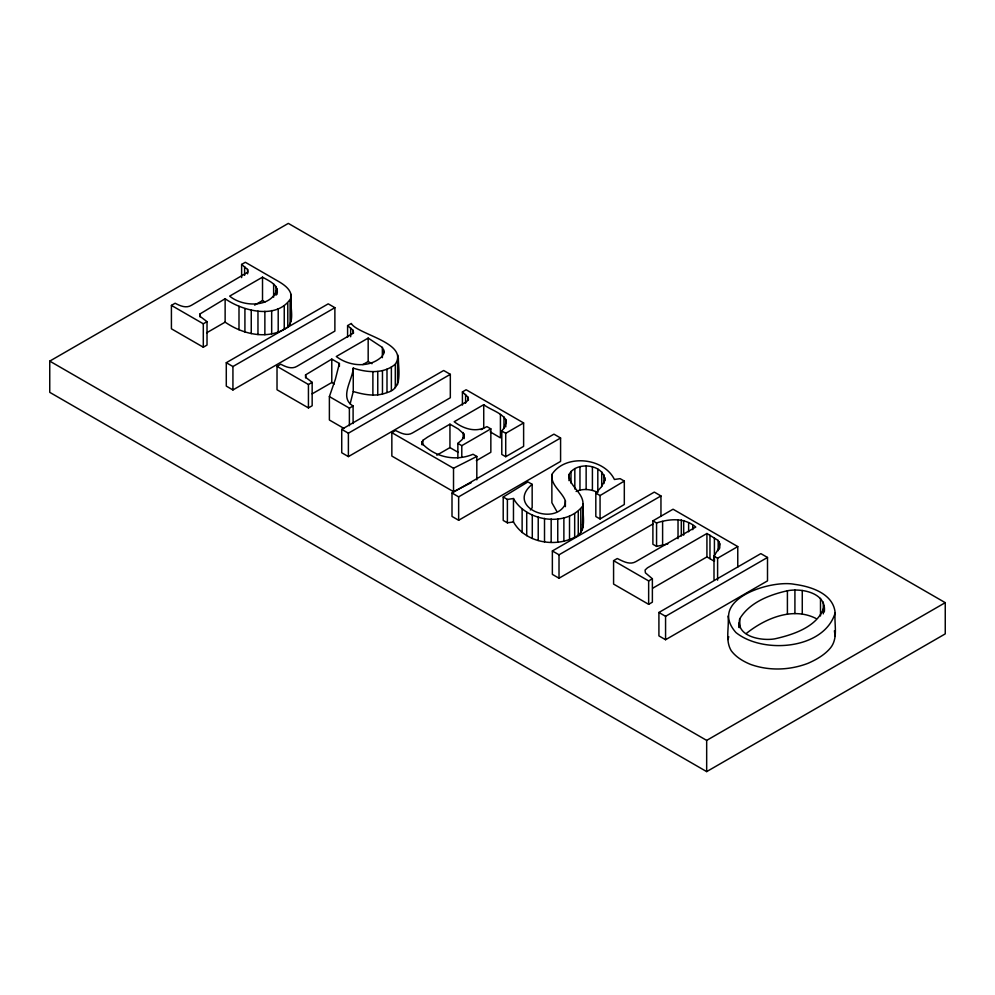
<?xml version="1.0" encoding="UTF-8"?>
<svg xmlns="http://www.w3.org/2000/svg" width="995" height="995" viewBox="0 0 995 995"><rect width="100%" height="100%" fill="white"/><g stroke="black" fill="none" stroke-linecap="round" stroke-linejoin="round"><path stroke-width="1.49" d="M476.319 460.673L490.846 452.277L490.846 428.87L486.916 426.606C475.958 432.887 463.608 428.907 454.193 421.731L483.732 404.691C490.709 409.94 500.634 412.204 505.783 419.554L505.721 423.522L504.241 427.688L501.791 431.022L501.791 454.429L505.721 456.693L523.619 446.357L523.619 422.95L466.133 389.754L462.414 391.906L462.414 405.064M277.033 288.998C271.846 307.99 242.768 307.281 229.683 296.112L262.518 277.157C268.911 280.913 279.508 284.918 276.971 294.408M604.848 480.622C604.674 464.018 576.229 460.909 569.09 474.441C568.605 485.908 582.921 492.04 583.045 503.681C581.839 514.738 588.132 531.517 574.675 537.25C554.638 547.636 524.974 542.573 513.47 521.927L513.47 498.52L507.388 499.428L503.209 497.002L527.922 481.891L532.163 484.341L532.163 507.748L530.347 509.975M457.862 458.011L457.862 443.384L462.053 439.666L464.192 436.22L464.155 434.243L458.334 429.019L449.951 424.181L427.651 437.066L422.838 440.387L421.731 443.136C434.815 457.153 455.125 461.767 473.048 454.267L476.816 456.444L476.816 479.851M604.848 477.687L604.624 480.709L601.353 486.928L595.818 493.11L595.818 516.517L600.06 518.967L624.313 504.49L624.313 481.07L620.121 478.657L614.412 479.478C603.729 457.476 565.21 453.708 551.839 474.515C550.658 485.336 561.864 491.567 565.371 500.783L565.11 504.552C553.456 526.84 505.41 506.43 532.163 484.341M824.295 606.166C818.475 626.551 793.463 634.698 774.682 638.865C761.685 641.141 735.865 636.663 739.708 618.853C749.533 602.41 769.496 594.786 787.406 590.769C801.746 587.97 826.92 592.858 824.295 612.024M667.794 543.966L656.563 546.379L652.894 544.265L652.894 520.858L656.563 522.972C669.697 518.644 684.585 517.574 695.779 527.051L635.88 561.628C629.661 565.26 622.969 561.267 617.286 558.518L613.579 560.67L613.579 584.077L648.653 604.326L652.372 602.186L652.372 578.767L645.407 572.822L645.071 570.048L647.496 567.797L706.923 533.494L718.179 540.472L719.708 543.743L718.912 548.145L714 556.13L714 579.538M835.153 612.957C824.047 649.747 762.755 654.225 735.902 632.509C707.258 599.898 770.428 579.413 794.682 584.363C810.962 586.478 833.574 593.704 835.153 612.957C834.009 624.537 838.462 638.031 830.464 647.969C824.519 655.021 816.385 659.623 808.039 663.304C789.731 670.344 768.899 671.04 750.379 664.337C743.078 661.277 736.014 657.16 731.225 650.705C724.969 640.32 729.385 627.472 728.029 616.104M291.224 297.667C277.879 320.104 242.917 311.323 225.131 298.736L199.995 313.947L200.368 316.597L207.022 321.646L207.022 345.066L203.303 347.205L171.414 328.798L171.414 305.39L175.132 303.239C180.095 305.863 186.115 308.587 191.463 305.291L247.854 272.132L247.593 269.446L241.623 264.434L245.342 262.282L279.272 281.871C284.918 285.279 291.784 290.241 291.224 297.667C289.408 307.865 296.498 323.599 284.247 329.308C265.366 339.805 242.021 333.773 225.131 322.144L206.587 332.852M728.029 639.511L728.738 636.676M582.361 529.862L583.045 503.681M347.591 337.317L347.591 325.614L351.31 323.462C357.267 334.457 409.243 342.84 395.301 364.195C383.622 374.17 366.856 372.578 353.25 368.113C352.64 379.966 338.872 397.714 353.101 405.985L353.101 423.547M350.14 403.87L353.25 391.52L353.25 368.113M347.591 325.614L353.2 330.415L353.511 333.076L297.07 366.272C291.722 369.555 285.702 366.832 280.739 364.207L277.02 366.359L277.02 389.766L308.438 407.913L312.156 405.761L312.156 382.354L305.925 377.54L305.577 374.891L331.783 359.108L339.382 363.486L335.377 379.244L329.382 396.582L329.382 420.002L344.046 428.472M353.25 391.52C364.095 394.704 376.16 397.03 386.993 392.577C402.987 388.61 398.336 370.277 398.361 358.138M513.47 498.52C526.181 521.455 565.546 527.325 582.361 506.455M746.2 633.566C764.968 618.48 792.567 606.639 815.825 618.392M600.06 518.967L600.06 495.56L624.313 481.07M49.75 361.123L288.326 223.39L945.25 602.659L945.25 633.877L706.674 771.61L49.75 392.341L49.75 361.123L706.674 740.392L945.25 602.659M171.414 305.39L203.303 323.798L207.022 321.646M254.633 305.117L262.518 300.565L264.981 301.983M226.288 362.702L328.226 303.848L334.88 307.679L334.88 331.099L232.929 389.953L226.288 386.11L226.288 362.702L232.929 366.533L334.88 307.679M368.175 338.089L336.285 356.508C349.419 366.546 369.916 368.337 382.316 356.198L384.07 351.832L382.354 347.429L368.175 338.089L368.175 361.508L362.864 364.58M277.02 366.359L308.438 384.493L312.156 382.354M312.156 393.846L331.783 382.515L334.32 383.971M329.382 396.582L349.382 408.137L353.101 405.985M341.733 429.355L443.671 370.501L450.325 374.344L450.325 397.751L348.387 456.605L341.733 452.762L341.733 429.355L348.387 433.198L450.325 374.344M471.331 482.637L453.521 491.667L391.843 456.058L391.843 432.651L395.562 430.499C400.724 433.086 406.93 436.32 412.515 432.924L465.921 402.092L468.409 399.99L468.172 397.341L462.414 391.906M436.83 455.175L449.951 447.601L458.334 452.439M481.045 429.653L483.732 428.099L483.732 404.691M457.862 443.384L461.792 445.648L490.846 428.87M501.791 431.022L505.721 433.285L523.619 422.95M452.004 493.01L553.941 434.156L560.583 437.999L560.583 461.406L458.645 520.261L452.004 516.43L452.004 493.01L458.645 496.853L560.583 437.999M652.907 524.004L559.016 578.219L552.362 574.376L552.362 550.956L654.312 492.102L660.954 495.945L660.954 516.43M552.362 550.956L559.016 554.8L660.954 495.945M652.894 520.858L673.055 509.216L737.768 546.578L737.768 567.063M613.579 560.67L648.653 580.918L652.372 578.767M652.782 588.157L706.923 556.901L714.41 561.342L714.41 537.934M714 556.13L717.606 558.22L737.768 546.578M658.914 612.472L760.852 553.618L767.506 557.461L767.506 580.869L665.568 639.723L658.914 635.892L658.914 612.472L665.568 616.315L767.506 557.461M391.843 432.651L453.521 468.259L476.816 456.444M576.117 491.455C582.971 488.309 591.179 489.192 597.808 492.513L597.808 469.105M503.209 497.002L503.209 520.422L507.388 522.835L513.47 521.927M490.212 431.842L500.423 437.862L500.423 414.455M368.175 361.508L371.993 363.71M595.818 493.11L600.06 495.56M556.889 511.554L551.889 502.736L551.839 474.515M582.535 524.477L583.045 527.101M398.361 381.545L397.863 355.053M834.407 630.793L835.153 636.377M291.224 321.087L291.1 294.47M823.288 602.149L823.288 613.865M820.502 598.393L820.502 615.942M802.268 590.47L802.268 613.878M794.918 590.11L794.918 613.517M787.406 590.769L787.406 614.189M739.708 618.853L739.708 627.634M738.787 623.069L738.787 627.459M719.708 543.743L719.708 548.133M719.298 541.865L719.298 549.178M718.179 540.472L718.179 550.72M717.606 558.22L717.606 580.172M709.97 535.248L709.97 558.655M706.923 533.494L706.923 556.901M706.674 740.392L706.674 771.61M692.744 525.298L692.744 529.688M688.627 523.022L688.627 531.79M683.677 520.547L683.677 535.186M681.301 519.9L681.301 535.994M678.03 519.676L678.03 538.693M665.568 616.315L665.568 639.723M662.608 521.417L662.608 544.825M656.563 522.972L656.563 546.379M648.653 580.918L648.653 604.326M603.965 474.739L603.965 483.52M601.714 471.879L601.714 486.505M592.411 466.904L592.411 490.311M586.142 466.046L586.142 489.465M580.794 509.005L580.794 532.412M579.961 466.58L579.961 489.988M578.269 511.442L578.269 534.85M574.824 468.533L574.824 489.018M574.675 513.843L574.675 537.25M570.993 471.394L570.993 483.11M569.513 516.293L569.513 539.713M569.09 474.441L568.966 480.622M565.371 500.783L565.371 506.642M563.879 517.972L563.879 541.392M559.016 554.8L559.016 578.219M557.76 518.88L557.76 542.287M551.168 519.017L551.168 542.424M544.514 518.395L544.514 541.815M538.22 517.064L538.22 540.484M532.288 515.024L532.288 538.444M526.716 512.276L526.716 535.683M522.126 509.179L522.126 532.586M507.388 499.428L507.388 522.835M505.783 419.554L505.783 426.88M505.721 433.285L505.721 456.693M503.992 416.868L503.992 428.571M468.172 397.341L468.172 400.264M465.585 394.455L465.585 403.236M464.155 434.243L464.155 438.633M463.172 432.539L463.172 438.397M461.792 445.648L461.792 457.352M458.645 496.853L458.645 520.261M453.521 468.259L453.521 491.667M449.951 424.181L449.951 447.601M422.838 440.387L422.838 444.777M421.83 441.768L421.83 444.69M397.577 361.21L397.577 384.617M395.301 364.195L395.301 387.602M391.371 367.018L391.371 390.438M386.993 369.17L386.993 392.577M383.66 349.606L383.66 353.996M382.466 370.65L382.466 394.057M382.354 347.429L382.354 357.665M377.764 371.483L377.764 394.903M372.889 371.707L372.889 395.114M353.2 330.415L353.2 333.337M350.663 327.952L350.663 336.733M349.382 408.137L349.382 425.698M348.387 433.198L348.387 456.605M339.382 363.486L339.382 366.409M331.783 359.108L331.783 382.515M308.438 384.493L308.438 407.913M305.577 374.891L305.577 377.826M290.117 300.639L290.117 324.059M287.791 303.388L287.791 326.795M284.247 305.9L284.247 329.308M278.202 308.736L278.202 332.143M275.976 286.498L275.976 295.279M273.637 283.973L273.637 297.144M271.672 310.527L271.672 333.934M264.869 311.323L264.869 334.73M262.518 277.157L262.518 300.565M257.966 311.161L257.966 334.569M251.25 310.216L251.25 333.623M247.593 269.446L247.593 273.836M244.919 308.587L244.919 332.007M244.608 266.61L244.608 275.379M241.623 264.434L241.623 277.593M238.999 306.348L238.999 329.755M232.929 366.533L232.929 389.953M225.131 298.736L225.131 322.144M203.303 323.798L203.303 347.205M199.995 313.947L199.995 316.87"/></g></svg>
